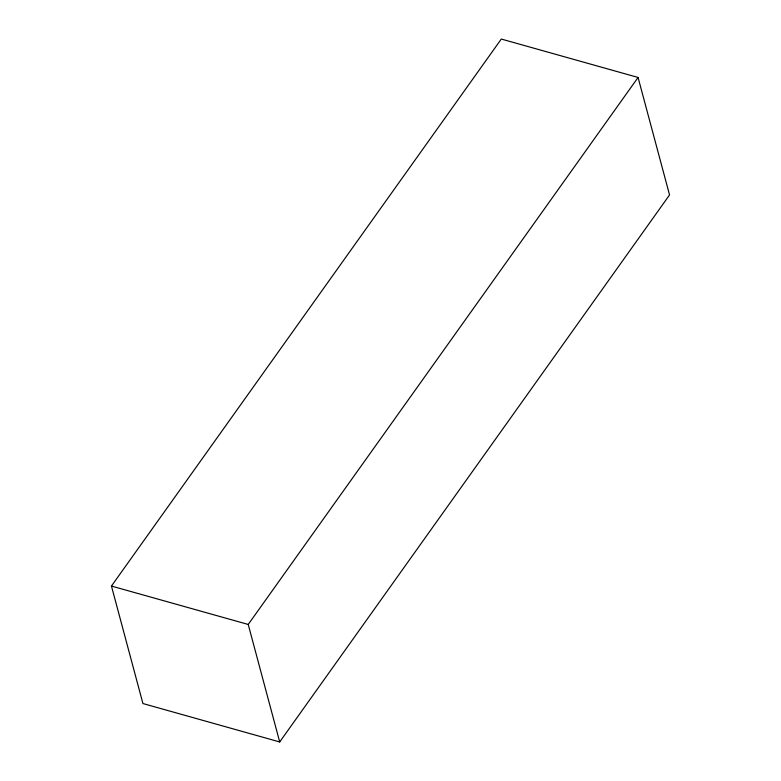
<?xml version="1.0" encoding="UTF-8"?>
<svg xmlns="http://www.w3.org/2000/svg" width="781" height="781" viewBox="0 0 781 781"><rect width="100%" height="100%" fill="white"/><g stroke="black" fill="none" stroke-linecap="round" stroke-linejoin="round"><path stroke-width="1.17" d="M111.449 586.062L501.295 39.05L638.067 77.456L669.551 194.938L279.705 741.95L142.933 703.544L111.449 586.062L248.221 624.458L279.705 741.95M248.221 624.458L638.067 77.456"/></g></svg>
